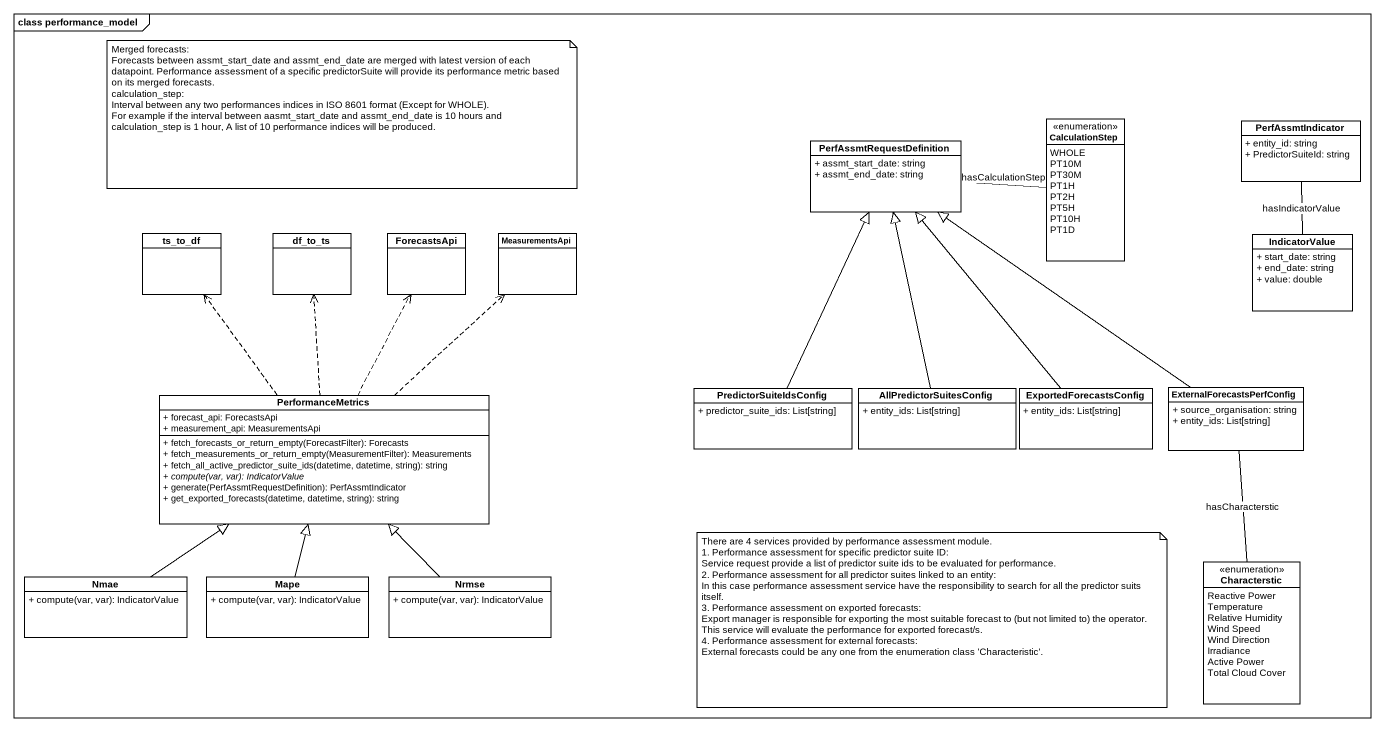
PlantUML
@startuml
mainframe class performance_model
hide circle
hide empty members
skinparam classAttributeIconSize 0
enum CalculationStep {
  WHOLE
  PT10M
  PT30M
  PT1H
  PT2H
  PT5H
  PT10H
  PT1D
}
class PerfAssmtIndicator {
  + entity_id: string
  + PredictorSuiteId: string
}
class PerfAssmtRequestDefinition {
  + assmt_start_date: string
  + assmt_end_date: string
}
class ts_to_df
class df_to_ts
class ForecastsApi
class MeasurementsApi
class IndicatorValue {
  + start_date: string
  + end_date: string
  + value: double
}
class PerformanceMetrics {
  + forecast_api: ForecastsApi
  + measurement_api: MeasurementsApi
  + fetch_forecasts_or_return_empty(ForecastFilter): Forecasts
  + fetch_measurements_or_return_empty(MeasurementFilter): Measurements
  + fetch_all_active_predictor_suite_ids(datetime, datetime, string): string
  {abstract} + compute(var, var): IndicatorValue
  + generate(PerfAssmtRequestDefinition): PerfAssmtIndicator
  + get_exported_forecasts(datetime, datetime, string): string
}
class PredictorSuiteIdsConfig {
  + predictor_suite_ids: List[string]
}
class AllPredictorSuitesConfig {
  + entity_ids: List[string]
}
class ExportedForecastsConfig {
  + entity_ids: List[string]
}
class ExternalForecastsPerfConfig {
  + source_organisation: string
  + entity_ids: List[string]
}
enum Characterstic {
  Reactive Power
  Temperature
  Relative Humidity
  Wind Speed
  Wind Direction
  Irradiance
  Active Power
  Total Cloud Cover
}
class Nmae {
  + compute(var, var): IndicatorValue
}
class Mape {
  + compute(var, var): IndicatorValue
}
class Nrmse {
  + compute(var, var): IndicatorValue
}
PerfAssmtIndicator -- IndicatorValue : hasIndicatorValue
PerfAssmtRequestDefinition -right- CalculationStep : hasCalculationStep
PerformanceMetrics .up.> ts_to_df
PerformanceMetrics .up.> df_to_ts
PerformanceMetrics .up.> ForecastsApi
PerformanceMetrics .up.> MeasurementsApi
PredictorSuiteIdsConfig -up-|> PerfAssmtRequestDefinition
AllPredictorSuitesConfig -up-|> PerfAssmtRequestDefinition
ExportedForecastsConfig -up-|> PerfAssmtRequestDefinition
ExternalForecastsPerfConfig -up-|> PerfAssmtRequestDefinition
ExternalForecastsPerfConfig -- Characterstic : hasCharacterstic
Nmae -up-|> PerformanceMetrics
Mape -up-|> PerformanceMetrics
Nrmse -up-|> PerformanceMetrics
note as N1
  Merged forecasts:
  Forecasts between assmt_start_date and assmt_end_date are merged with latest version of each datapoint. Performance assessment of a specific predictorSuite will provide its performance metric based on its merged forecasts.
  calculation_step:
  Interval between any two performances indices in ISO 8601 format (Except for WHOLE).
  For example if the interval between aasmt_start_date and assmt_end_date is 10 hours and calculation_step is 1 hour, A list of 10 performance indices will be produced.
end note
note as N2
  There are 4 services provided by performance assessment module.
  1. Performance assessment for specific predictor suite ID:
  Service request provide a list of predictor suite ids to be evaluated for performance.
  2. Performance assessment for all predictor suites linked to an entity:
  In this case performance assessment service have the responsibility to search for all the predictor suits itself.
  3. Performance assessment on exported forecasts:
  Export manager is responsible for exporting the most suitable forecast to (but not limited to) the operator. This service will evaluate the performance for exported forecast/s.
  4. Performance assessment for external forecasts:
  External forecasts could be any one from the enumeration class 'Characteristic'.
end note
@enduml
